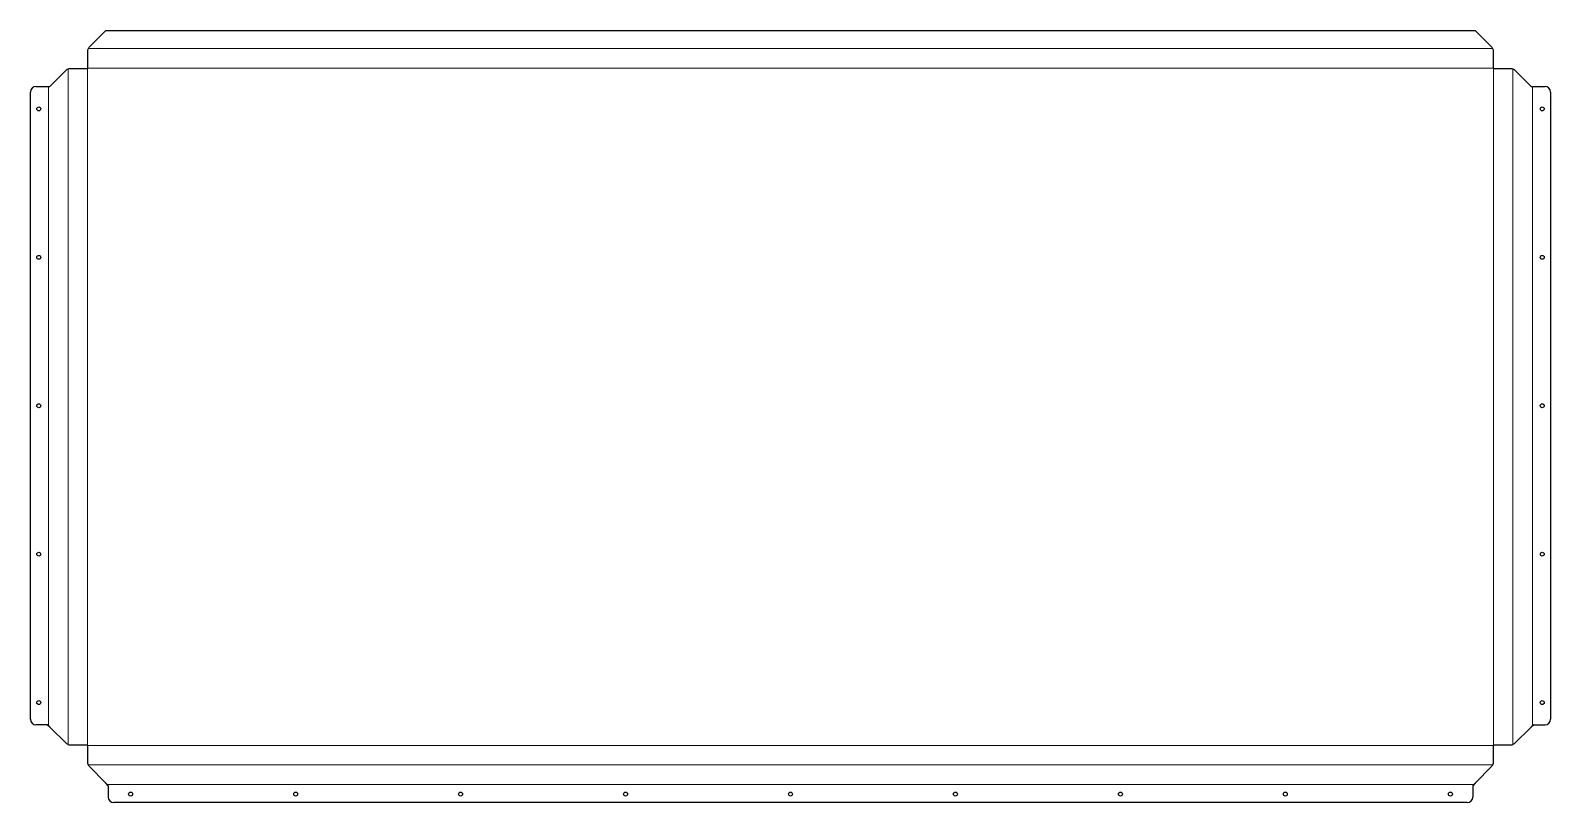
# Model space of a CAD drawing. Header units: millimetres. Extents: x -677 to 677, y -353 to 335.
import ezdxf

# ---------------------------------------------------------------- set-up
doc = ezdxf.new("R2010")
doc.units = ezdxf.units.MM

msp = doc.modelspace()

# ---------------------------------------------------------------- linework, layer by layer
for p, q in [((-624.8, 320.2), (-609.8, 335.2)), ((-609.8, 335.2), (609.8, 335.2)), ((609.8, 335.2), (624.8, 320.2)), ((-625.8, 317.9), (-624.8, 320.2)), ((-625.8, 301.3), (-625.8, 317.9)), ((624.8, 320.2), (625.8, 317.9)), ((625.8, 317.9), (625.8, 301.3)), ((-659.7, 285.3), (-644.7, 300.3)), ((-644.7, 300.3), (-642.4, 301.3)), ((-642.4, 301.3), (-625.8, 301.3)), ((625.8, 301.3), (642.4, 301.3)), ((642.4, 301.3), (644.7, 300.3)), ((644.7, 300.3), (659.7, 285.3)), ((-672.1, 285.3), (-659.7, 285.3)), ((659.7, 285.3), (672.1, 285.3)), ((-677.1, -278.3), (-677.1, 280.3)), ((677.1, 280.3), (677.1, -278.3)), ((-662.1, -283.3), (-672.1, -283.3)), ((-659.7, -285.3), (-662.1, -283.3)), ((662.1, -283.3), (659.7, -285.3)), ((662.1, -283.3), (672.1, -283.3)), ((-644.7, -300.3), (-659.7, -285.3)), ((659.7, -285.3), (644.7, -300.3)), ((-642.4, -301.3), (-644.7, -300.3)), ((-625.8, -301.3), (-642.4, -301.3)), ((-625.8, -317.9), (-625.8, -301.3)), ((642.4, -301.3), (625.8, -301.3)), ((625.8, -301.3), (625.8, -317.9)), ((644.7, -300.3), (642.4, -301.3)), ((-624.8, -320.2), (-625.8, -317.9)), ((-609.8, -335.2), (-624.8, -320.2)), ((624.8, -320.2), (609.8, -335.2)), ((625.8, -317.9), (624.8, -320.2)), ((-607.8, -337.6), (-609.8, -335.2)), ((-607.8, -337.6), (-607.8, -347.6)), ((609.8, -335.2), (607.8, -337.6)), ((607.8, -337.6), (607.8, -347.6)), ((602.8, -352.6), (-602.8, -352.6))]:
    msp.add_line(p, q)
at = {"color": 8, "linetype": 'Continuous', "lineweight": 0}
for p, q in [((625.3, 319), (-625.3, 319)), ((-643.5, 300.8), (-643.5, -300.8)), ((-626.2, 301.3), (-626.2, -301.3)), ((625.8, 301.7), (-625.8, 301.7)), ((626.2, -301.3), (626.2, 301.3)), ((643.5, -300.8), (643.5, 300.8)), ((-660.9, 285.3), (-660.9, -284.3)), ((660.9, -284.3), (660.9, 285.3)), ((-625.8, -301.7), (625.8, -301.7)), ((-625.3, -319), (625.3, -319)), ((-608.8, -336.4), (608.8, -336.4))]:
    msp.add_line(p, q, dxfattribs=at)
for centre in [(-669.6, 265.3), (669.6, 265.3), (-669.6, 133.1), (669.6, 133.1), (-669.6, 0.9), (669.6, 0.9), (-669.6, -131.3), (669.6, -131.3), (-669.6, -263.5), (669.6, -263.5), (-587.8, -345), (-440.8, -345), (-293.9, -345), (-146.9, -345), (0, -345), (146.9, -345), (293.9, -345), (440.8, -345), (587.8, -345)]:
    msp.add_circle(centre, 1.75)
for centre, start, end in [((-672.1, 280.3), 90, 180), ((672.1, 280.3), 360, 90), ((-672.1, -278.3), 180, 270), ((672.1, -278.3), 270, 0), ((-602.8, -347.6), 180, 270), ((602.8, -347.6), 270, 0)]:
    msp.add_arc(centre, 5, start, end)

doc.saveas('drawing.dxf')
